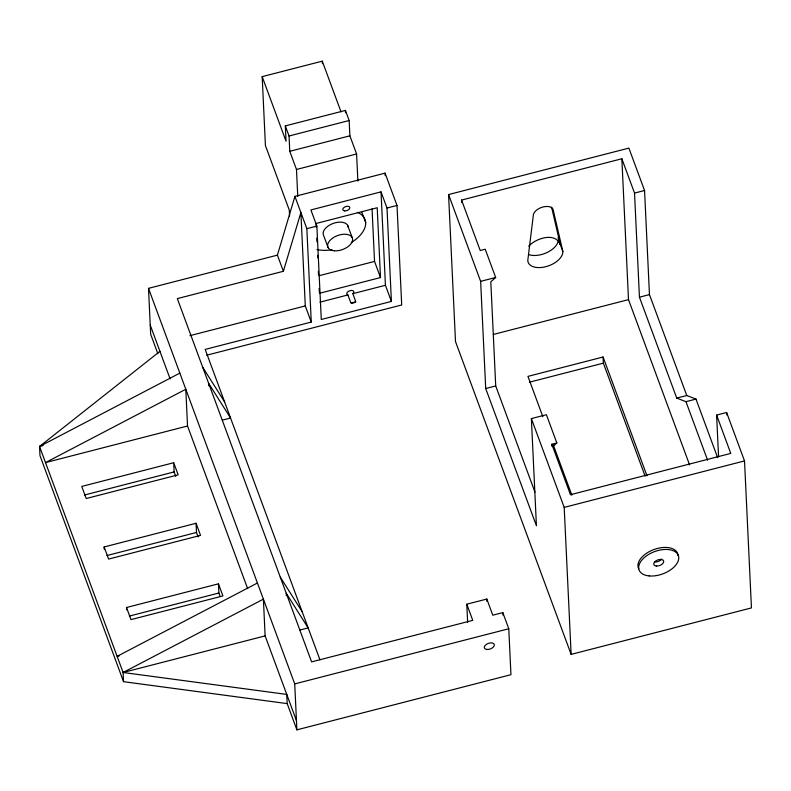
<?xml version="1.0" encoding="UTF-8"?>
<svg xmlns="http://www.w3.org/2000/svg" width="791" height="791" viewBox="0 0 791 791"><rect width="100%" height="100%" fill="white"/><g stroke="black" fill="none" stroke-linecap="round" stroke-linejoin="round"><path stroke-width="1.19" d="M159.94 351.333L39.55 446.46L123.099 672.488L286.757 694.419L287.192 703.614L296.892 729.846L510.946 674.693L508.781 628.756L502.809 612.61L492.793 615.19L486.821 599.044L466.789 604.205L472.751 620.352L311.605 661.879L177.322 298.612L283.376 271.283L277.404 255.137L294.914 196.386L385.079 173.15L397.013 205.442L401.699 304.97L206.688 355.218M283.376 271.283L300.887 212.532L305.286 305.929L311.259 322.075L205.195 349.404L319.96 659.852M528.685 246.189C535.784 238.309 555.411 231.812 560.315 244.597L551.594 207.163M717.635 457.653L695.981 399.089L685.965 401.67L676.74 398.1L639.444 297.189L634.53 193.073L621.855 158.764L461.568 200.064L480.216 250.52L485.229 249.224L495.67 277.483L490.806 281.833L495.72 385.959L534.934 492.051M552.79 446.599L556.844 442.97L546.403 414.711L531.374 418.587L536.427 525.768L485.704 388.539L480.641 281.349L448.566 194.566L628.885 148.105L644.556 190.493L649.46 294.608L686.766 395.52L695.981 399.089M352.845 293.659A3.658 2.076 -20.3 0 0 352.707 290.623A3.658 2.076 -20.3 0 0 347.743 291.909A3.658 2.076 -20.3 0 0 347.892 294.934L350.907 303.012L355.802 301.757L352.845 293.659L385.425 285.284L381.025 191.877L310.903 209.941L316.865 226.088L321.275 319.495L391.397 301.42L386.997 208.023L381.025 191.877M287.192 703.614L123.534 681.674L39.985 455.646L39.55 446.46L179.834 373.115M257.421 583.007L117.137 656.342L119.52 655.729M123.534 681.674L123.099 672.488L263.393 599.153L265.123 635.895L296.457 720.66M289.575 216.012L289.298 210.129L265.42 145.544L262.177 76.638L322.283 61.154L341.04 111.897M262.177 76.638L286.045 141.223L285.324 125.907L345.43 110.424L349.157 120.519L349.879 135.825L356.593 153.988L357.878 181.099M297.772 196.593L296.487 169.482L289.773 151.308L289.051 136.003L349.157 120.519M289.773 151.308L349.879 135.825M296.487 169.482L356.593 153.988M311.259 322.075L306.849 228.668L316.865 226.088M386.997 208.023L397.013 205.442M157.844 353.676L150.676 334.286L148.5 288.349L277.404 255.137M634.53 193.073L644.556 190.493M319.307 275.644L374.538 261.416L372.047 208.745M319.396 293.303L380.501 277.562L377.208 207.736L316.103 223.487L316.271 227.155M189.899 335.661L305.286 305.929M319.969 302.152L347.921 294.944M480.641 281.349L495.67 277.483M39.55 446.46L43.129 445.531M493.327 334.455L628.499 299.631L621.855 158.764M639.444 297.189L649.46 294.608M187.536 426.003L45.522 462.597L185.806 389.261L187.536 426.003L247.642 588.613M222.311 420.15L230.567 418.024L208.656 383.368L208.765 385.781M173.684 462.735L81.75 486.425L86.229 498.528L178.163 474.837L173.684 462.735L174.119 471.92L175.75 476.32M646.989 475.806L603.078 357.018L527.943 376.378L542.863 416.738M485.704 388.539L495.72 385.959M84.578 494.988L174.119 471.92M529.426 382.191L603.365 363.148L603.078 357.018M676.74 398.1L686.766 395.52M104.135 546.967L196.069 523.276L200.538 535.388L108.614 559.079L104.135 546.967L104.244 549.261M106.953 555.539L196.494 532.462L196.069 523.276M551.93 446.302L551.831 444.265L556.844 442.97M718.564 456.714L716.597 415.067L726.613 412.487L744.519 460.926L751.45 607.913L571.132 654.384L455.497 341.564L448.566 194.566M126.511 607.508L218.445 583.827L222.924 595.93L130.99 619.62L126.511 607.508L126.619 609.812M129.338 616.08L218.88 593.013L218.445 583.827M571.132 654.384L564.201 507.387L744.519 460.926M123.099 672.488L265.123 635.895M299.898 630.032L308.154 627.906L286.233 593.26L286.352 595.672M296.892 729.846L294.727 683.908L508.781 628.756M202.684 367.222L224.595 401.877M280.271 577.114L302.182 611.759M716.597 415.067L730.765 453.411L570.489 494.711L551.831 444.265M685.965 401.67L707.619 460.243M628.499 299.631L689.574 464.871M558.031 237.775L559.583 241.977M558.762 240.395L562.856 251.459A18.302 10.392 -20.3 0 1 545.83 266.686A18.302 10.392 -20.3 0 1 527.785 260.486L533.282 215.676A10.461 5.942 -20.3 0 1 543.012 206.975A10.461 5.942 -20.3 0 1 553.314 210.515L562.856 251.459M603.365 363.148L645.14 476.162M553.097 444.423L571.853 495.166M531.374 418.587L564.201 507.387M361.912 212.463L365.689 222.686M385.425 285.284L391.397 301.42M374.538 261.416L380.501 277.562M347.645 225.326L352.114 237.438M285.324 125.907L289.051 136.003M328.117 247.632L323.638 235.52A13.071 7.426 -20.3 0 1 333.644 223.26A13.071 7.426 -20.3 0 1 348.159 227.195M294.914 196.386L306.849 228.668M148.5 288.349L294.727 683.908M150.241 325.101L170.114 378.879M196.494 532.462L198.126 536.871M218.88 593.013L220.096 596.315M726.613 412.487L726.731 414.939M502.809 612.61L502.918 615.022M486.821 599.044L486.94 601.457M461.568 200.064L461.687 202.516M466.789 604.205L467.639 622.309M385.079 173.15L385.187 175.612M345.43 110.424L345.538 112.777M322.283 61.154L322.392 63.616M316.796 238.18L316.964 241.858M317.606 255.335L317.715 257.787M318.358 271.254L318.526 274.932M319.159 288.408L319.337 292.077M638.762 568.867A20.912 11.875 -20.3 0 1 654.78 549.241A20.912 11.875 -20.3 0 1 678.006 555.549M558.357 240.296A18.302 10.392 -20.3 0 1 547.313 252.388A18.302 10.392 -20.3 0 1 528.803 254.633M661.632 559.108A5.23 2.966 -20.3 0 1 654.839 561.996M355.119 302.261A3.658 2.076 -20.3 0 1 354.289 302.696M353.379 303.002A3.658 2.076 -20.3 0 1 351.609 303.161M357.384 212.374A31.373 17.817 -20.3 0 1 351.412 242.461M332.012 249.748A31.373 17.817 -20.3 0 1 316.983 249.481M656.332 566.03A5.23 2.966 -20.3 0 0 663.728 561.442A5.23 2.966 -20.3 0 0 656.085 560.73A5.23 2.966 -20.3 0 0 656.332 566.03M649.193 575.927A20.912 11.875 -20.3 0 0 678.747 557.566A20.912 11.875 -20.3 0 0 648.195 554.709A20.912 11.875 -20.3 0 0 649.193 575.927M344.658 210.881A3.658 2.076 -20.3 0 0 349.83 207.667A3.658 2.076 -20.3 0 0 344.481 207.163A3.658 2.076 -20.3 0 0 344.658 210.881M486.94 649.47A5.23 2.966 -20.3 0 0 494.326 644.883A5.23 2.966 -20.3 0 0 486.692 644.161A5.23 2.966 -20.3 0 0 486.94 649.47M334.168 250.777A13.071 7.426 -20.3 0 0 352.638 239.307A13.071 7.426 -20.3 0 0 333.545 237.518A13.071 7.426 -20.3 0 0 334.168 250.777"/></g></svg>
